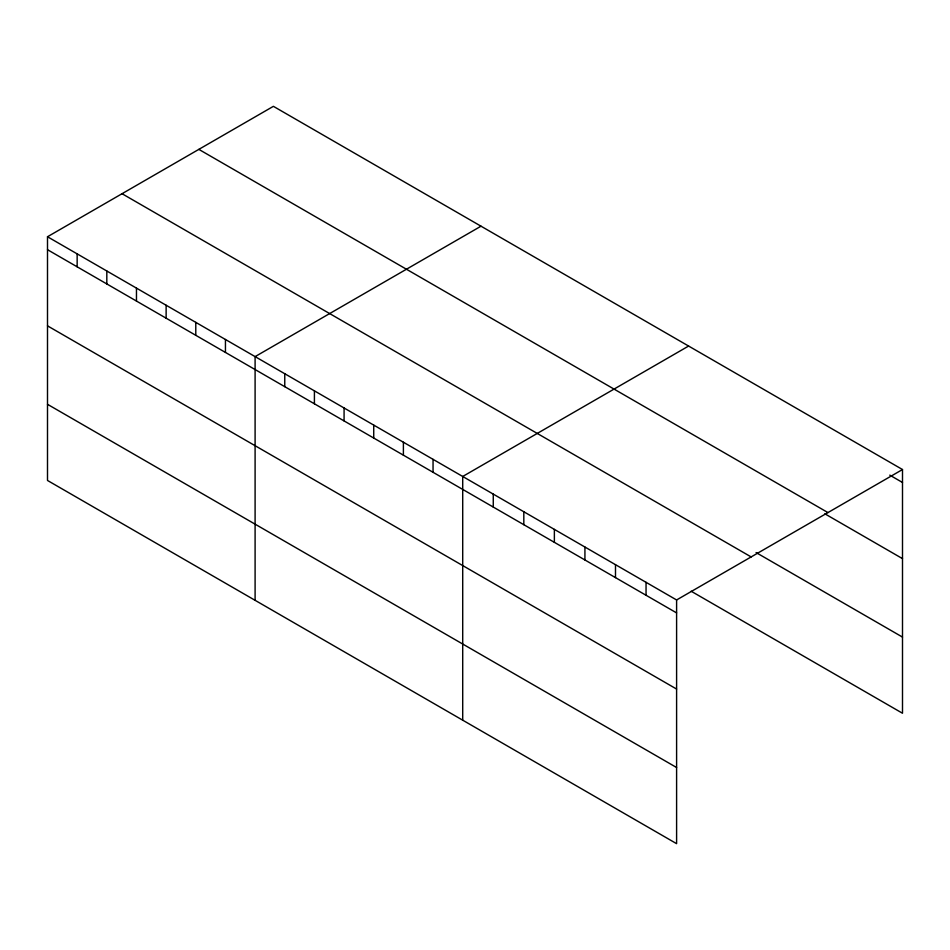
<?xml version="1.0" encoding="UTF-8"?>
<svg xmlns="http://www.w3.org/2000/svg" width="950" height="950" viewBox="0 0 950 950"><rect width="100%" height="100%" fill="white"/><g stroke="black" fill="none" stroke-linecap="round" stroke-linejoin="round"><path stroke-width="1.43" d="M47.5 236.752L676.602 599.961L676.602 843.671L47.5 480.463L47.5 236.752L273.398 106.329L902.5 469.537L902.5 713.248L691.149 591.221M480.997 226.195L255.099 356.618L255.099 600.317M688.607 346.049L462.709 476.473L462.709 720.171M676.602 599.961L902.5 469.537M889.77 475.131L902.5 482.481M198.847 149.376L827.949 512.584M824.837 513.796L902.5 558.636M756.081 552.556L902.5 637.094M122.051 193.717L751.153 556.926M47.5 249.696L676.602 612.904M47.5 325.85L676.602 689.059M47.5 404.308L676.602 767.517M646.047 582.326L646.047 595.258M615.493 564.68L615.493 577.612M584.927 547.034L584.927 559.977M554.372 529.399L554.372 542.331M523.818 511.753L523.818 524.697M493.264 494.119L493.264 507.051M433.046 459.349L433.046 472.281M403.394 442.225L403.394 455.169M373.73 425.101L373.73 438.045M344.078 407.978L344.078 420.921M314.414 390.854L314.414 403.798M284.762 373.73L284.762 386.674M225.447 339.494L225.447 352.426M195.783 322.371L195.783 335.303M166.131 305.247L166.131 318.179M136.468 288.123L136.468 301.055M106.816 270.999L106.816 283.931M77.152 253.876L77.152 266.819"/></g></svg>
